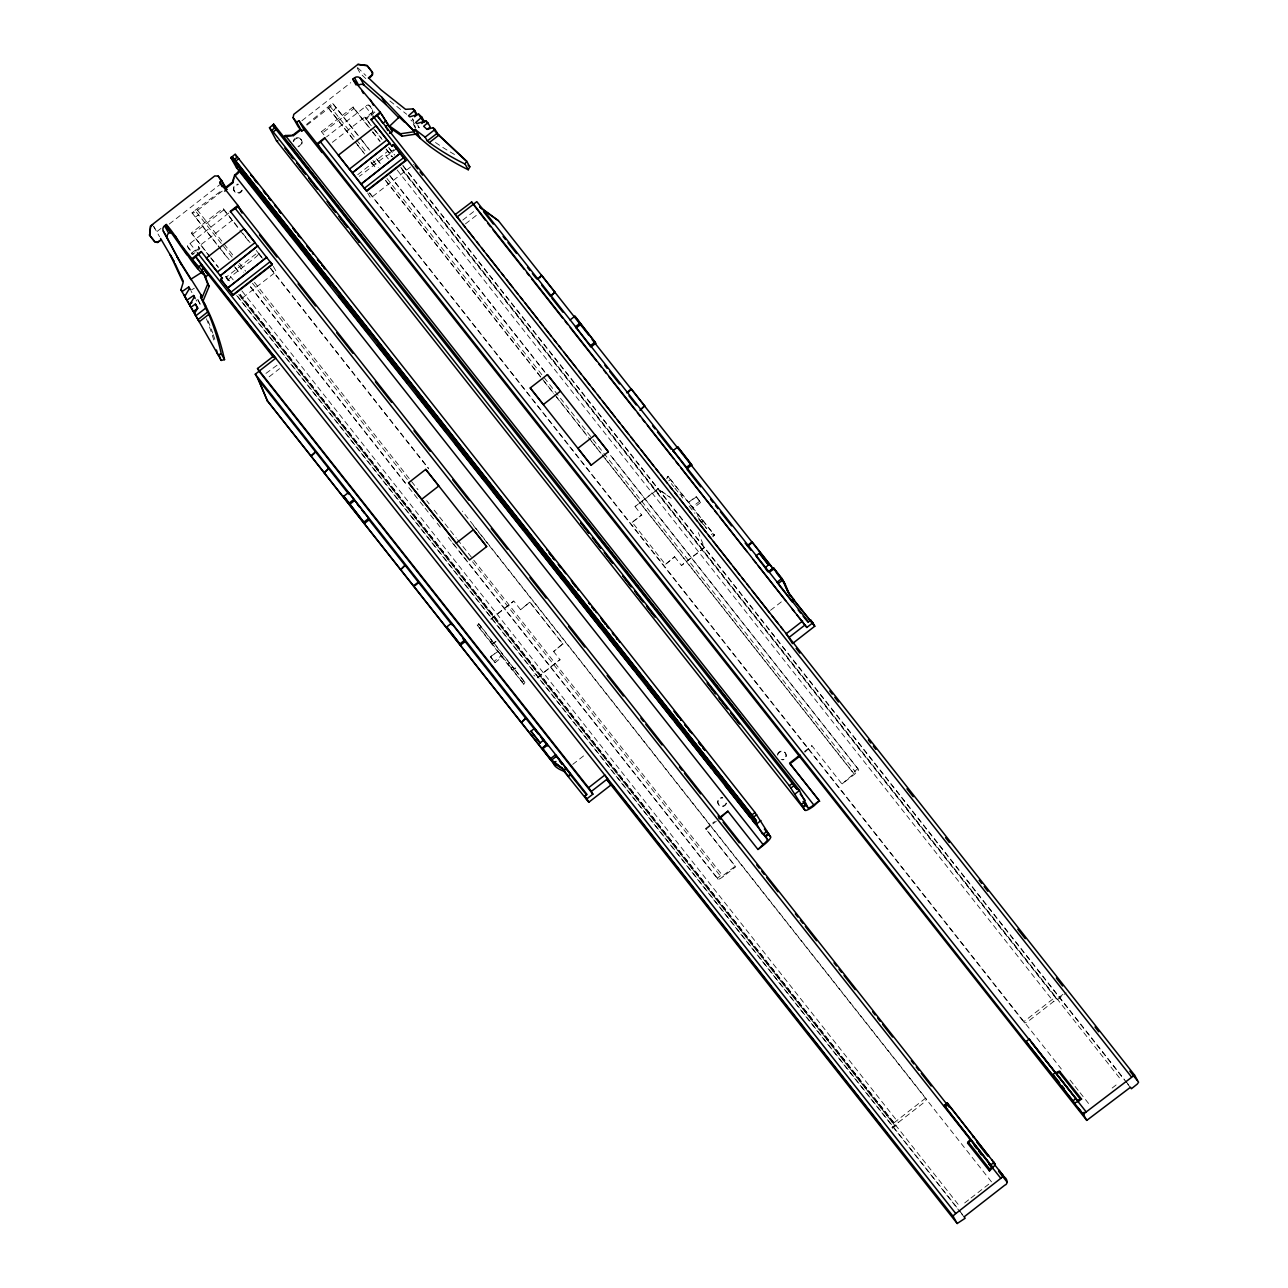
<?xml version="1.0" encoding="UTF-8"?>
<svg xmlns="http://www.w3.org/2000/svg" width="1288" height="1288" viewBox="0 0 1288 1288"><rect width="100%" height="100%" fill="white"/><g stroke="black" fill="none" stroke-linecap="round" stroke-linejoin="round"><path stroke-width="0.75" stroke-dasharray="5 3.75" d="M857.985 768.614L854.894 771.029L854.701 773.042L841.998 784.022L854.346 774.394A6.086 1.24 -38.3 0 0 858.533 769.564L610.158 454.648M240.115 294.34L894.033 1122.766L895.208 1124.907L891.892 1127.596M371.121 114.262C375.806 111.67 369.221 101.205 365.47 106.566L326.572 136.866M227.284 279.448L226.414 276.984L258.051 252.335L261.786 257.069M306.528 124.453L332.594 103.217L361.075 139.088M228.797 213.035L187.968 245.123L187.372 246.249L192.298 254.686L199.849 248.809L198.465 246.62L232.387 220.2M894.758 1125.358L239.584 295.354M160.984 228.411L156.669 231.776L153.707 226.543M169.275 224.032L219.717 184.748M301.907 120.718L350.771 82.657M222.228 191.123L197.515 210.379A6.086 1.24 -38.3 0 1 192.089 213.035L195.035 210.363L232.226 257.294M195.035 210.363L221.826 190.431M306.93 125.145L328.553 108.305A6.086 1.24 -38.3 0 0 332.739 103.475L332.594 103.217M195.518 217.092L198.594 214.694L195.905 217.785L220.425 248.648M209.461 256.312L191.397 233.015L223.033 208.366L238.538 227.992M353.121 107.033L353.959 108.514L322.306 133.163L321.469 131.682L353.121 107.033L371.572 130.41M192.234 234.497L223.871 209.847L223.033 208.366M332.368 142.324L364.746 117.095L370.203 124.018M191.461 253.205L198.98 247.296L198.465 246.62M199.318 248.149L191.654 253.462M382.101 139.507L365.599 118.609L370.236 115.002M357.742 174.685L387.801 151.26L391.472 156.492M227.525 280.285A4.572 0.934 -38.3 0 0 230.681 276.695L254.444 258.196A6.086 1.24 -38.3 0 0 258.63 253.35L258.051 252.335M397.107 148.184L389.958 153.755A4.572 0.934 -38.3 0 1 385.917 155.784L362.153 174.282A6.086 1.24 -38.3 0 1 359.223 176.279M393.854 149.714L389.073 153.336M274.215 273.185L242.563 297.834L959.93 1206.631M372.651 196.501L404.287 171.851M406.573 170.08L414.124 164.204M265.956 373.391L278.546 364.134M462.778 220.071L475.127 210.459M269.144 376.788L279.593 368.642M465.451 223.871L477.381 214.565M515.78 668.118A6.086 1.24 -38.3 0 1 511.867 669.663L477.59 625.759L478.782 623.698L525.407 682.978L523.781 684.25L511.03 668.15L512.656 666.878L525.407 682.978M668.053 476.27L666.862 478.315L668.053 476.27L714.228 534.761L713.053 536.822M477.59 625.759L478.782 623.698M490.809 618.948L513.783 601.045L520.594 609.771L529.819 602.06L520.594 609.771M671.096 498.182L658.249 489.054L635.048 506.587L658.039 488.683L669.277 496.669M479.522 628.238L481.149 626.982L513.51 668.391A4.025 0.821 -38.3 0 0 515.136 667.957M491.018 619.319L513.783 601.045M668.794 480.81L670.42 479.539L702.765 520.948A6.086 1.24 -38.3 0 1 701.799 522.815M632.215 522.3L641.649 514.942L632.215 522.3L665.413 564.45L674.638 556.738L665.413 564.45M490.567 642.245L492.193 640.973M679.839 494.801L681.465 493.546M477.156 624.97L491.678 643.147L493.304 641.875M682.576 494.447L680.95 495.719L683.268 498.649M490.454 656.751L498.134 651.326L490.39 656.751L495.027 662.676L502.384 656.848L501.499 655.592L494.125 661.34L495.043 662.676M700.656 502.401L693.314 508.213L690.996 505.443L688.678 502.304L696.019 496.476L700.672 502.465L696.116 496.556M696.406 496.878L688.742 502.288M699.77 501.145L692.397 506.876L693.282 508.148M491.678 643.147L507.923 663.739L509.549 662.467M697.194 516.295L698.821 515.023M698.74 519.177L701.139 522.22L700.286 520.722L701.928 519.45L714.679 535.55M562.808 643.839L553.582 651.567L562.808 643.839L529.819 602.06M522.075 682.157L523.701 680.885M711.346 534.713L712.972 533.441M523.781 684.25L524.957 682.205M712.602 536.033L714.228 534.761M537.193 677.826L559.958 659.553L537.193 677.826L533.763 675.17M674.638 556.738L681.433 565.464L704.423 547.561L698.354 532.62M572.725 764.38L584.639 755.09M770.482 610.319L782.396 601.045M463.712 557.124L717.883 879.124A6.086 1.24 -38.3 0 0 723.309 876.484L735.657 866.856L705.566 828.554L714.486 821.599M804.469 751.5L811.907 745.704L841.998 784.022M705.969 829.247L716.37 821.148M804.871 752.208L811.907 745.704M717.883 879.124L717.336 878.175L720.427 875.776L722.101 876.339L735.255 866.164L705.566 828.554M894.033 1122.766L925.686 1098.117L462.328 511.127M401.502 168.615L1055.436 997.041L1023.783 1021.69L1024.362 1022.72A6.086 1.24 -38.3 0 0 1029.788 1020.064L1053.552 1001.565A4.572 0.934 -38.3 0 0 1057.577 999.536L1066.158 992.855M892.294 1128.288L895.16 1126.066A4.572 0.934 -38.3 0 0 898.316 1122.476L922.079 1103.977A6.086 1.24 -38.3 0 0 926.249 1099.147L925.686 1098.117M1062.906 994.384L1056.643 999.134L401.437 169.114M964.68 1202.944L969.429 1199.241M971.007 1198.001L991.583 1181.982L473.485 525.633M1112.156 1088.054L1116.905 1084.351M191.397 289.929L194.327 288.254M389.926 100.979L406.702 114.278M502.304 656.848L497.731 650.939M410.92 120.009L412.096 121.12M418.101 126.755L419.276 127.85L417.666 125.017M357.613 67.588L365.905 75.525M365.776 78.6L360.173 73.255L357.227 68.023M413.448 120.75L412.369 118.56M671.273 483.596L673.688 486.623M674.896 488.136L678.534 492.676M689.08 506.007L694.876 513.349M700.286 520.722L706.436 528.499M368.754 104.956L374.856 112.7M365.47 106.566L371.685 114.455M374.985 130.056L381.264 138.025M388.638 147.363L394.772 155.14M402.919 165.46L1124.311 1079.344M1125.551 1080.922L1129.286 1085.655M389.266 148.587L394.386 155.075M402.967 165.943L1126.42 1082.451M1127.66 1084.029L1131.395 1088.763M372.796 131.972L380.185 141.326M386.336 149.118L392.486 156.911M400.777 167.247L1121.655 1080.648M353.959 108.514L371.186 130.33M372.409 131.891L379.783 141.245M385.949 149.038L392.099 156.83M385.917 155.784L388.413 158.939M397.123 169.984L1053.552 1001.565M362.314 140.666L369.785 150.133M377.255 159.599L380.99 164.333M389.717 175.377L546.627 374.18M332.739 103.475L358.901 136.625M360.141 138.202L368.867 149.247M376.354 158.714L380.089 163.447M390.055 176.07L545.79 373.375M610.576 455.453L858.533 769.564M329.503 105.616L367.032 153.224M372.924 160.42L378.237 167.44M386.964 178.485L855.457 772.043M328.15 107.596L365.534 154.946M371.765 162.852L376.756 169.163M385.466 180.207L553.679 393.291M554.919 394.869L587.312 435.908M588.552 437.485L601.013 453.279M602.269 454.857L853.944 773.702M328.553 108.305L355.955 143.016M357.195 144.594L364.681 154.061M370.896 161.95L375.887 168.261M385.853 180.883L542.779 379.702M544.035 381.28L555.241 395.48M556.48 397.058L590.113 439.659M591.353 441.237L603.814 457.015M605.054 458.592L854.346 774.394M635.048 506.587L641.859 515.313M321.469 131.682L323.932 134.805M369.865 193.264L1061.36 1069.024M1070.087 1080.069L1073.822 1084.802M1075.061 1086.38L1078.797 1091.113M1080.052 1092.691L1090.018 1105.313M369.189 192.717L1024.362 1022.72M270.512 268.113L428.695 468.51M242.724 233.305L250.097 242.659M256.248 250.452L262.414 258.244M270.528 268.516L428.646 468.832M223.871 209.847L238.634 228.556M239.874 230.101L249.711 242.579M258.325 253.478L262.011 258.163M530.028 602.43L563.017 644.225M553.373 651.197L560.167 659.923M197.112 209.686L233.627 256.135M239.471 263.348L245.702 271.237M254.428 282.281L417.972 489.665M426.698 500.71L429.178 503.866M434.169 510.177L456.274 537.998M457.514 539.575L723.309 876.484M238.457 265.183L243.77 272.187M252.496 283.231L408.232 480.537M472.599 561.793L720.974 876.726M221.665 250.226L229.135 259.693M235.366 267.582L240.341 273.893M250.307 286.516L407.233 485.318M437.131 523.186L440.866 527.919M448.337 537.386L717.336 878.175M191.944 212.778L217.012 244.591M218.252 246.169L228.218 258.808M234.448 266.697L239.439 273.008M250.645 287.208L407.636 486.091M408.892 487.669L418.858 500.308M420.097 501.885L423.833 506.619M425.088 508.197L435.054 520.819M452.491 542.924L457.481 549.235M458.721 550.813L462.456 555.547M230.681 276.695L233.176 279.85M241.903 290.895L898.316 1122.476M226.414 276.984L230.149 281.718M191.397 233.015L209.847 256.393M211.071 257.954L218.461 267.308M225.835 276.662L229.538 281.331M210.685 257.874L218.058 267.228M225.448 276.582L230.069 282.217M240.035 294.839L895.208 1124.843M238.747 294.485L895.16 1126.066M237.845 296.53L958.014 1208.885M959.27 1210.462L963.005 1215.196M236.67 295.467L960.124 1211.976M961.379 1213.554L965.115 1218.287M189.916 243.319L196.146 251.208M187.372 246.249L193.474 253.994M490.76 657.073L494.125 661.34M698.386 517.808L709.044 531.477M507.923 663.739L523.331 683.477M668.504 477.043L670.42 479.539M479.233 624.487L481.149 626.982M153.691 226.447L159.599 236.783M191.139 291.217L191.944 292.618M196.018 299.75L196.823 301.151M1055.436 997.041L1056.611 999.118M701.928 519.45L702.765 520.948M704.423 547.561L681.433 565.464M412.868 119.398A4.266 4.186 -29.5 0 1 413.19 121.732L414.849 124.662M415.573 128.204L413.77 125.033A5.377 5.265 -29.5 0 1 413.19 121.732M364.746 117.095L365.599 118.609M367.66 192.926L370.59 198.111M300.925 139.265L301.634 140.408M512.656 666.878L513.51 668.391M511.03 668.15L511.867 669.663M234.013 190.56L234.706 191.703M273.33 266.407L276.26 271.591M414.816 125.548L415.187 127.351M241.709 190.205A4.347 4.25 -29.5 0 1 236.364 192.508A4.347 4.25 -29.5 0 1 233.595 187.517A4.347 4.25 -29.5 0 1 238.361 184.184M242.289 190.157A4.347 4.25 -29.5 0 1 237.362 193.248A4.347 4.25 -29.5 0 1 233.82 188.773A4.347 4.25 -29.5 0 1 238.022 184.748M726.191 803.02A4.347 4.25 -29.5 0 1 721.022 806.063A4.347 4.25 -29.5 0 1 717.77 801.184A4.347 4.25 -29.5 0 1 722.6 797.626M726.384 803.374A4.347 4.25 -29.5 0 1 721.232 806.417A4.347 4.25 -29.5 0 1 717.98 801.539A4.347 4.25 -29.5 0 1 722.793 797.98M496.089 641.666A6.086 1.24 -38.3 0 1 491.42 643.742M495.639 641.456A4.025 0.821 -38.3 0 1 493.046 642.487M197.821 299.508A6.472 6.327 -30 0 1 198.143 300.056A298.478 291.491 -30 0 1 201.395 306.415M197.853 299.83A248.246 242.917 -29.5 0 1 201.62 307.607M206.402 318.732A248.246 242.917 -29.5 0 1 214.243 341.658M208.06 320.905A248.246 242.917 -29.5 0 1 212.745 333.141M213.277 334.687A248.246 242.917 -29.5 0 1 215.804 342.479M296.047 137.945A4.347 4.25 -29.5 0 1 301.746 141.084A4.347 4.25 -29.5 0 1 297.608 146.22M293.197 141.471A4.347 4.25 -29.5 0 1 294.855 138.605M293.68 141.39A4.347 4.25 -29.5 0 1 298.607 138.315A4.347 4.25 -29.5 0 1 302.149 142.775A4.347 4.25 -29.5 0 1 297.947 146.8M777.566 754.253A4.347 4.25 -29.5 0 1 782.734 751.21A4.347 4.25 -29.5 0 1 785.986 756.088A4.347 4.25 -29.5 0 1 781.156 759.646M777.63 755.267A4.347 4.25 -29.5 0 1 782.025 751.468A4.347 4.25 -29.5 0 1 786.227 755.315A4.347 4.25 -29.5 0 1 782.718 759.936M682.318 495.043A6.086 1.24 -38.3 0 1 682.077 495.944M414.913 126.433A5.377 5.265 -29.5 0 1 414.253 125.741M454.519 154.48A248.246 242.917 -29.5 0 1 433.992 141.455M336.152 107.532L333.463 110.639L336.152 107.532M372.828 111.879L365.293 117.804L366.13 119.269L373.681 113.392L372.844 111.911"/><path stroke-width="1.5" d="M372.168 74.881C362.701 81.563 374.808 76.588 372.296 72.096L367.016 65.414L357.919 64.4L293.777 114.358L293.117 117.707L298.092 126.53L301.714 131.118L303.823 129.476L298.848 120.67L296.739 122.312L301.714 131.118M372.393 75.267L372.296 72.096M149.408 234.915L154.689 241.597L157.442 242.16L161.403 239.632L157.667 242.547L154.914 241.999L149.633 235.302L150.599 225.899L214.726 175.941L218.171 176.086L221.794 180.69L226.785 189.497L224.676 191.139M149.633 235.302L150.599 225.899M238.844 170.853A6.521 1.336 -38.3 0 1 234.609 175.071L232.645 182.011L224.917 188.016M233.724 178.13L233.048 182.703L226.865 187.517M765.249 567.863L755.927 555.933L759.356 553.26L768.678 565.142L759.356 553.26M970.379 1139.139L945.086 1106.907L944.201 1105.345L947.292 1102.947L995.238 1164.223A5.007 1.014 -38.3 0 1 994.658 1165.495L989.506 1170.937L967.626 1143.164A5.007 1.014 -38.3 0 1 968.206 1141.893L970.379 1139.091L992.146 1166.67L944.201 1105.345M195.905 256.956L208.06 274.666L205.742 277.081L201.814 270.142L192.443 259.677L201.411 251.836M957.193 1223.503L953.168 1216.403L954.07 1214.922L1000.808 1178.327C1004.656 1172.982 1010.307 1183.43 1004.721 1185.234L964.245 1216.774L965.115 1218.287L957.193 1223.503L607.292 780.238M1086.766 1120.383L1083.611 1114.796L1084.866 1112.961L1134.551 1075.11L1138.56 1082.21L1137.304 1084.045L1131.395 1088.763L1130.542 1087.233L1086.766 1120.383L320.97 150.229L317.846 144.337L325.027 138.074M184.409 295.87L180.932 289.719L183.154 282.603L170.064 254.444L174.234 261.818L160.565 238.457M219.298 355.118A248.246 242.917 -29.5 0 1 220.055 358.306L221.262 360.415L224.547 359.642L221.294 353.91A252.319 246.894 -29.5 0 0 208.865 314.304L205.661 308.122A252.319 246.894 -29.5 0 0 200.574 296.852L201.282 295.145L202.345 297.013L207.738 283.988L202.844 271.655L191.027 279.126M203.005 301.151L209.107 286.419L204.212 274.086M992.146 1166.67L989.973 1169.472A5.007 1.014 -38.3 0 0 989.409 1170.744L989.506 1170.937M466.578 161.064L469.83 166.796L468.285 169.775L465.049 164.043L466.578 161.064L438.21 134.403L435.006 129.46L433.058 127.625L427.053 129.428L423.671 126.272L427.777 122.682L425.877 120.895L416.861 123.6L415.702 122.505L421.852 117.111L418.697 114.149L409.697 116.854L408.521 115.759L414.672 110.365L413.078 108.884L405.575 109.335L381.184 89.983L368.449 77.795M191.976 302.551L189.288 304.403L184.731 296.401L189.529 288.351L188.74 286.966L182.011 291.619L180.932 289.719M189.61 304.934L190.914 307.188L195.406 304.097L197.805 308.347L193.313 311.454L189.61 304.934L194.407 296.884L193.619 295.499L186.889 300.152L184.731 296.401M198.577 320.648L194.488 313.467L197.692 308.106L195.406 304.097M970.846 1140.476L967.626 1143.164M799.043 789.689A13.476 6.038 45.7 0 1 796.87 789.254L272.927 125.483A13.476 6.038 45.7 0 1 273.7 124.163L799.043 789.689L807.995 807.801A6.521 1.336 -38.3 0 0 813.807 804.968L819.297 800.685L789.608 763.076L800.009 754.977M201.814 270.142L204.132 267.727M389.668 126.111L399.795 116.5L414.575 131.682L400.568 133.775L389.668 126.111L391.037 128.542L401.937 136.206L417.795 133.839M414.623 116.789L417.071 114.632L414.672 110.365M421.804 123.519L424.251 121.378L421.852 117.111M427.455 129.331L430.192 126.932L427.777 122.682M235.302 154.367L755.026 812.47L770.61 836.926A10.449 2.125 -38.3 0 1 763.43 845.218L757.956 849.484L763.043 844.509A6.521 1.336 -38.3 0 0 767.519 839.325L236.477 167.649L230.89 157.78L235.092 154.222L236.912 157.506M819.297 800.685L814.209 805.66A10.449 2.125 -38.3 0 1 804.92 810.2L276.485 140.762L269.482 127.721L273.684 124.228M230.89 157.78L230.793 157.571A13.476 6.762 58.7 0 1 232.452 157.023L234.432 159.342L237.523 156.927M271.816 130.201L274.908 127.802L276.292 129.476L273.201 131.891L269.482 127.721M150.825 226.286L152.725 224.804M234.432 159.342L235.817 161.016L238.908 158.601M222.18 186.728L219.684 182.333L221.794 180.69M191.123 279.866L181.077 263.992L163.351 231.212A4.347 4.25 -29.5 0 1 164.558 225.819L166.265 224.482C180.143 239.987 187.726 260.015 203.102 274.296M356.116 85.04L352.799 79.18L354.506 77.844A4.347 4.25 -29.5 0 1 360.077 77.972L381.683 97.115L414.575 131.682M282.974 137.22A6.521 1.336 -38.3 0 0 285.389 135.53L292.634 135.272L300.346 129.267M291.474 135.836L285.775 136.222A10.449 2.125 -38.3 0 1 284.471 137.204M300.748 129.959L293.02 135.981L292.634 135.272M181.077 263.992L167.52 238.586A4.347 4.25 -29.5 0 1 168.728 233.192L170.563 231.695L166.377 226.382M186.889 254.847L170.563 231.695M219.684 182.333L237.894 205.388L230.311 211.312L272.348 264.668L233.16 295.21L220.892 279.657L222.164 277.934M303.823 129.476L322.032 152.548L317.057 143.741L324.64 137.832L366.678 191.188L405.881 160.662L393.339 144.594L392.067 146.317L393.339 144.594M230.359 211.812L238.312 206.579L949.272 1107.245M192.443 259.677L191.896 258.711L201.202 251.466L222.422 278.466L220.892 279.657M380.137 112.072L380.685 113.038L371.057 119.703L380.137 112.072L352.799 79.18M198.674 266.825L201.62 264.523M380.685 113.038L385.933 120.943L383.003 123.229L377.255 115.711L460.428 221.101M387.076 139.78L376.016 125.87L338.358 155.204L349.418 169.114L387.076 139.78L389.701 143.113L352.349 172.866L366.678 191.188M352.349 172.866L389.701 143.113M205.661 308.122L195.824 315.785L194.488 313.467M413.512 129.814L415.364 129.541A252.319 246.894 -29.5 0 0 425.153 137.14L435.006 129.46M233.16 295.21L230.971 292.183L270.158 261.657L272.348 264.668M364.488 188.177L403.675 157.651M197.998 319.633L207.803 311.873M465.049 164.043A252.319 246.894 -29.5 0 1 429.29 142.598L427.278 140.907L437.179 133.308M232.919 294.807L272.106 264.282M366.452 190.785L405.639 160.259M199.238 321.807L208.865 314.304M429.29 142.598L438.918 135.095M812.841 622.796L806.851 627.465L471.714 202.023L455.195 214.549L786.244 633.728L792.474 643.581L814.773 626.21L812.841 622.796L810.748 620.14L808.526 621.879L476.801 201.636L457.176 216.867M314.562 453.263L310.972 456.065L315.431 451.718L258.341 379.574L255.282 374.196L259.065 371.25L257.487 368.465M259.5 370.847L275.793 358.144L273.893 355.858L257.519 368.545L589.695 789.158L592.883 794.149L586.877 798.818L588.825 802.311M536.951 279.158L541.749 275.423L554.999 292.215L550.539 296.562M539.688 277.886L541.749 275.423M551.763 760.178L562.115 768.212L552.149 760.854L542.667 748.344L547.191 744.11L542.135 748.119L551.425 760.516L324.222 472.857L328.682 468.51L315.431 451.718M554.999 292.215L550.201 295.966L541.765 285.276M324.222 472.857L328.682 468.51M343.767 496.25L348.565 492.515L368.722 518.372L369.398 519.579L364.601 523.314L343.767 496.25L364.601 523.314M570.085 319.955L574.883 316.22L595.04 342.077L595.716 343.284L590.918 347.019L575.462 326.782L580.26 323.03M349.145 503.077L353.942 499.341M349.805 504.252L354.619 500.501M576.122 327.957L580.936 324.206M408.57 482.759L425.716 469.396L438.822 485.946L421.675 499.309L408.57 482.759L469.524 559.974L486.671 546.611L473.388 529.738L456.242 543.101L421.675 499.309M530.237 387.978L547.4 374.615L560.489 391.166L543.343 404.529L530.237 387.978L591.192 465.193L608.355 451.83L595.072 434.958L577.909 448.321L591.192 465.193M363.908 522.107L368.722 518.372M590.226 345.812L595.04 342.077M452.024 624.922L405.076 565.303L400.616 569.634M626.596 392.743L631.394 389.008L644.66 405.801L640.2 410.148L644.66 405.801M401.824 568.7L405.076 565.303M628.141 392.405L631.394 389.008M413.545 585.831L418.342 582.096M413.883 586.442L418.681 582.691M446.678 626.966L451.476 623.231L464.775 640.072L465.467 641.279L460.653 645.014L446.678 626.966L460.653 645.014M672.996 450.671L677.794 446.936L691.785 464.984L686.971 468.719L672.996 450.671L673.672 451.879M459.977 643.823L464.775 640.072M686.295 467.528L691.109 463.777M525.746 718.173L521.286 722.52L525.746 718.173L537.933 733.613M747.265 545.613L752.063 541.878L774.008 569.666M748.811 545.291L751.21 543.407M530.978 731.149L540.3 743.096L530.978 731.149L534.407 728.477L543.745 740.375L540.59 736.72M540.187 742.822L543.616 740.149M765.136 567.606L768.566 564.933M768.711 571.55L773.508 567.815L781.897 578.441L788.095 592.174L782.895 580.131M770.192 571.115L773.508 567.815M543.794 747.99L547.384 745.189L546.933 744.384M770.111 571.695L773.702 568.877L773.251 568.089L782.541 580.469M550.781 758.471L555.579 754.736L570.697 774.507L568.459 776.245L561.729 767.519M781.897 578.441L777.099 582.176L777.968 583.722L782.782 579.986M551.65 760.033L556.448 756.281M553.679 763.543C582.514 779.659 544.921 766.006 555.965 761.514M563.13 770.514L565.496 768.678M570.31 773.83L568.459 776.245M791.83 601.271L794.052 599.548L792.217 601.963L779.127 585.187M588.568 787.725L604.861 775.022L611.076 784.907L607.212 780.174M786.244 633.728L802.537 621.041M586.764 799.687L584.784 796.161L587.006 794.422L255.282 374.196M591.337 791.428L607.63 778.741M789.013 637.447L805.306 624.761M611.108 784.859L588.809 802.231L563.613 770.868M718.946 818.121L727.865 811.182L757.956 849.484M719.348 818.83L727.865 811.182M819.699 801.394L790.011 763.784L800.412 755.67M762.255 833.755L756.169 823.096A13.476 6.762 58.7 0 0 756.394 820.778L751.934 814.869L755.026 812.47M804.92 810.2L789.335 785.744L792.426 783.346L796.87 789.254M753.625 817.075L756.716 814.676M791.009 787.95L794.1 785.535M756.668 823.885L760.966 820.537M795.26 793.811L799.558 790.478M763.945 833.674L767.036 831.275M801.345 804.549L804.42 802.15M765.378 835.767L768.469 833.368M802.778 806.642L805.869 804.243M765.941 836.556L769.033 834.141M803.342 807.415L806.433 805.016M1027.067 1043.039L1026.182 1041.477L1029.273 1039.078L1077.219 1100.371L1080.294 1099.115A5.007 1.014 -38.3 0 1 1081.501 1098.986L1078.426 1101.401M945.086 1106.907L948.177 1104.508L947.292 1102.947M1031.35 1042.153L1055.226 1072.389L1052.36 1075.19A5.007 1.014 -38.3 0 0 1053.584 1075.061L1059.621 1082.725M1056.756 1074.015L1059.734 1071.407A5.007 1.014 -38.3 0 0 1058.527 1071.535L1055.516 1072.807M991.035 1164.69L994.127 1162.275M1078.394 1101.385L1075.351 1102.641A5.007 1.014 -38.3 0 1 1074.128 1102.77L1073.033 1100.821L1076.108 1098.406M1082.516 1113.605L1078.249 1108.195L1082.532 1113.669L1084.222 1112.269M389.443 133.372L392.373 131.714L388.445 124.775L385.514 126.433L387.833 130.523M236.477 167.649L237.958 167.215M221.294 353.91L218.026 354.683L183.749 294.711M372.522 72.482L367.241 65.801L357.919 64.4M330.114 196.501L354.232 227.123M340.612 210.057L342.849 212.778M353.556 226.044L364.794 240.196M298.768 244.591L286.934 229.361L322.58 274.682L298.558 244.382M605.746 545.388L591.836 528.45M606.889 546.965L618.787 562.212L616.389 559.507M564.015 580.373L575.913 595.603L540.252 550.282L563.951 580.389M594.315 618.997L582.482 603.766L618.143 649.104L594.444 618.997M733.548 707.434L736.752 711.105M690.674 740.841L702.572 756.072L666.926 710.751L690.706 741.035M479.828 206.982L498.408 220.699L588.616 334.961M483.354 209.912L498.408 220.699M482.485 209.268L481.197 208.237M814.805 626.29L789.367 594.283M480.827 207.915L479.861 207.014M360.077 77.972L364.246 85.346L385.853 104.489L398.974 117.965M311.1 172.544L311.97 173.123M293.004 228.25L295.226 230.842M733.516 707.627L732.47 706.5M745.189 722.471L737.621 712.167M554.516 559.813L549.155 552.52M1003.014 1175.542L998.86 1170.196L1003.046 1175.606M421.707 119.317L424.605 122.038M436.23 132.954L465.274 160.211M468.059 165.122L469.83 166.796M287.868 142.662L297.721 155.075M353.315 226.028L351.173 223.532M648.508 600.079L659.842 613.909M721.956 692.59L731.809 705.003M721.441 692.381L720.604 691.447M558.348 564.353L561.681 568.378M272.927 125.483L274.908 127.802M298.381 156.573L311.648 173.091M310.746 172.157L307.301 168.004M605.811 546.032L606.841 546.981M659.907 614.569L661.018 615.696L660.341 614.618M744.834 722.085L741.389 717.931M270.593 200.171L268.773 197.982M312.485 253.269L313.258 254.074L312.437 252.802M324.689 268.709L323.932 267.807M546.724 549.574L547.497 550.475M554.275 559.539L553.003 558.042M577.684 589.244L578.457 590.049L577.636 588.777M600.82 618.111L601.593 619.013M608.371 628.077L607.099 626.58M680.595 719.622L681.384 720.427L679.613 717.883M312.453 173.687L323.24 187.79L321.533 185.955M635.564 583.77L649.41 600.997M263.396 190.592L266.793 194.794M317.492 259.13L320.889 263.332M613.458 634.05L612.299 632.746L614.022 635.29M340.016 209.348L338.519 207.529M605.215 545.323L603.718 543.504M658.603 613.008L659.311 613.861M720.008 690.738L717.641 687.84M571.244 580.566L577.201 588.181M590.21 604.571L588.552 602.671L588.986 603.428M674.155 710.944L676.474 713.794M320.036 184.12L320.841 185.102M363.055 238.586L357.726 231.824M634.855 582.917L633.197 580.872M646.721 597.954L645.079 595.909M602.092 619.609L606.471 625.195M702.862 747.909L704.939 750.373L702.797 747.217M793.247 599.387L812.744 623.65L810.748 620.14M798.141 609.997L800.621 613.072M803.084 616.147L808.043 622.313M296.288 154.029L292.666 149.44M349.531 221.488L350.384 222.566M615.584 558.541L612.895 555.144M730.376 703.956L726.754 699.368M253.607 178.114L250.79 174.749L251.563 176.005M280.639 213.035L278.739 210.62M307.108 245.879L311.487 251.53M299.122 236.429L297.866 234.867M687.695 728.042L684.878 724.677L686.585 727.221M698.965 742.323L700.881 744.722M570.439 774.845L586.523 794.873M336.748 205.307L337.649 206.45M601.947 541.282L602.848 542.425M656.944 610.963L655.109 608.628M277.999 209.01L274.537 204.84L275.745 206.692M295.838 231.599L296.482 232.404M256.296 182.188L254.332 179.692M309.748 249.904L310.392 250.709M321.614 264.958L322.258 265.763M615.133 636.095L615.777 636.916M574.947 585.879L575.591 586.684M593.414 609.288L594.058 610.093M677.858 716.257L678.502 717.062M690.368 732.115L688.42 729.62M773.782 568.298L781.301 578.264M595.716 343.284L574.883 316.22M691.785 464.984L677.794 446.936M783.281 580.808L784.682 583.351M776.439 572.758L778.886 575.833M592.126 339.581L771.432 566.72M781.381 579.342L785.116 584.076L789.93 595.426M787.709 591.498L794.438 600.224M483.531 211.667L493.304 224.048M503.077 236.429L505.524 239.52M507.955 242.611L516.52 253.446M527.516 267.389L529.948 270.48M532.395 273.571L536.066 278.208M551.779 298.124L562.872 312.179M604.764 365.245L607.228 368.368M609.691 371.491L619.544 383.985M629.011 395.802L636.24 404.963M652.549 425.781L655.012 428.904M657.476 432.044L671.064 449.238M687.116 469.573L700.688 486.784M710.574 499.293L713.037 502.417M715.516 505.556L717.98 508.68M720.443 511.803L731.568 525.89M745.14 543.085L750.92 550.25M765.555 568.765L767.986 571.856M485.479 220.361L471.489 201.862M487.975 223.516L490.47 226.672M492.966 229.828L524.103 269.273M526.599 272.428L529.078 275.584M531.574 278.739L562.711 318.184M565.207 321.34L567.702 324.496M570.182 327.651L596.344 360.785M598.84 363.941L601.319 367.096M603.814 370.252L606.31 373.423M608.805 376.579L634.952 409.713M637.447 412.868L639.943 416.024M642.422 419.18L644.918 422.335M647.413 425.491L673.576 458.625M676.055 461.78L678.551 464.936M681.046 468.091L712.184 507.536M714.679 510.692L717.158 513.848M719.654 517.003L747.056 551.731M753.287 559.62L755.782 562.776M758.262 565.931L785.664 600.643M791.895 608.532L794.39 611.687M796.886 614.843L806.851 627.465M462.923 224.257L465.403 227.413M467.898 230.568L474.129 238.457M476.624 241.613L479.12 244.768M481.615 247.924L484.095 251.079M486.59 254.251L499.052 270.029M501.547 273.185L504.043 276.34M506.538 279.496L512.753 287.401M515.248 290.557L517.744 293.712M520.239 296.868L522.735 300.024M525.214 303.179L537.676 318.973M540.171 322.129L542.667 325.284M545.162 328.44L551.393 336.329M553.888 339.485L556.368 342.64M558.863 345.796L561.359 348.968M563.854 352.123L576.316 367.901M578.795 371.057L581.291 374.212M583.786 377.368L590.017 385.273M592.512 388.429L595.008 391.584M597.487 394.74L599.983 397.895M602.478 401.051L614.94 416.845M617.435 420.001L619.914 423.156M622.41 426.312L628.641 434.201M631.136 437.356L633.632 440.512M636.127 443.668L638.606 446.839M641.102 449.995L653.563 465.773M656.059 468.929L658.554 472.084M661.05 475.24L667.281 483.145M669.76 486.301L672.256 489.456M674.751 492.612L677.246 495.767M679.726 498.923L692.187 514.717M694.683 517.873L697.178 521.028M699.674 524.184L705.904 532.073M708.4 535.228L710.879 538.384M713.375 541.54L730.827 563.645M733.307 566.801L739.537 574.69M742.033 577.861L744.528 581.017M747.024 584.172L749.519 587.328M751.999 590.484L769.451 612.589M771.947 615.745L778.177 623.634M780.657 626.789L783.152 629.945M785.648 633.1L1134.551 1075.11M415.106 165.701L417.602 168.857M420.097 172.012L422.593 175.168M796.145 648.411L799.88 653.145M829.762 690.996L832.257 694.152M834.737 697.307L838.472 702.041M868.354 739.908L870.849 743.063M873.345 746.219L875.84 749.375M906.961 788.803L913.192 796.692M945.569 837.699L949.304 842.433M979.186 880.3L981.665 883.455M984.161 886.611L987.896 891.344M1017.778 929.195L1025.248 938.662M1056.385 978.107L1062.616 985.996M1094.993 1027.003L1098.728 1031.736M1129.85 1071.165L1137.32 1080.632M372.94 116.033L1131.25 1076.72M393.597 145.109L405.881 160.662M370.831 119.317L392.067 146.317M547.4 374.615L608.355 451.83M349.418 169.114L352.043 172.447M1059.734 1071.407L1081.614 1099.195M1058.527 1071.535L1080.294 1099.115M1055.709 1072.759L1077.476 1100.338M320.358 141.712L1028.87 1039.287M1031.366 1042.443L1077.219 1100.371M1077.428 1100.821L1086.138 1111.85M1062.036 1085.784L1064.468 1088.859M1026.182 1041.477L1073.033 1100.821M298.848 120.67L317.057 143.741M317.814 144.642L1083.611 1114.796M293.117 117.707L296.739 122.312M285.389 135.53L813.807 804.968M800.154 794.036L805.145 800.347M803.02 801.49L807.995 807.801M273.201 131.891L789.335 785.744M764.38 829.037L770.61 836.926M235.817 161.016L751.934 814.869M232.452 157.023L756.394 820.778M230.826 157.555L756.169 823.096M266.713 203.52L280.301 221.182L244.704 175.86L269.095 206.676M305.24 252.448L307.719 255.604M343.864 301.376L346.343 304.532M382.488 350.304L384.967 353.459M421.112 399.232L423.591 402.403M459.736 448.176L462.215 451.331M498.359 497.104L500.839 500.259M536.983 546.032L539.463 549.187M575.607 594.959L578.087 598.115M609.24 637.576L611.736 640.732M614.231 643.903L616.727 647.059M647.864 686.52L650.36 689.676M686.488 735.448L688.983 738.604M725.112 784.376L727.607 787.532M239.101 169.887L252.802 187.259M261.528 198.304L291.442 236.203M300.168 247.264L330.082 285.147M338.792 296.208L368.706 334.091M377.432 345.152L407.346 383.035M416.072 394.096L445.986 431.979M454.696 443.04L484.61 480.923M493.336 491.984L523.25 529.867M531.976 540.928L561.89 578.811M570.616 589.872L600.514 627.771M609.24 638.816L634.163 670.388M636.658 673.544L639.154 676.715M647.88 687.76L672.803 719.332M675.298 722.504L677.794 725.659M686.52 736.704L711.443 768.276M713.938 771.448L716.418 774.603M725.144 785.648L750.067 817.22M752.562 820.392L755.058 823.547M762.544 833.014L767.519 839.325M234.609 175.071L763.043 844.509M226.785 189.497L218.171 176.086M948.177 1104.508L989.184 1156.576M991.599 1159.635L995.238 1164.223M976.69 1141.989L987.912 1156.189M994.143 1164.094L1004.109 1176.717M241.999 212.826L238.312 206.579M259.452 234.931L276.904 257.037M298.092 283.875L315.544 305.981M336.732 332.819L352.928 353.347M375.372 381.779L391.568 402.307M413.995 430.723L430.208 451.251M452.635 479.667L468.848 500.195M491.275 528.611L507.472 549.139M529.915 577.571L546.112 598.099M568.555 626.515L584.752 647.043M607.179 675.459L623.392 695.987M640.844 718.092L643.324 721.248M645.819 724.403L662.032 744.931M679.468 767.036L681.964 770.192M684.459 773.347L700.656 793.875M718.108 815.98L720.604 819.152M723.099 822.308L739.296 842.835M756.748 864.94L759.244 868.096M761.739 871.251L764.235 874.407M766.714 877.563L777.936 891.779M795.388 913.884L797.884 917.04M800.379 920.196L802.859 923.351M805.354 926.507L816.576 940.723M834.028 962.828L836.524 965.984M839.003 969.14L841.499 972.295M843.994 975.467L855.216 989.667M872.668 1011.772L875.148 1014.928M877.643 1018.1L880.139 1021.255M882.634 1024.411L892.6 1037.033M911.292 1060.716L913.788 1063.888M916.283 1067.044L918.779 1070.199M921.274 1073.355L931.24 1085.993M998.538 1171.259L1007.264 1182.304M235.028 208.189L1000.808 1178.327M974.34 1145.354L976.771 1148.413M979.186 1151.488L981.601 1154.547M988.862 1163.74L991.277 1166.799M974.453 1145.547L976.884 1148.606M979.299 1151.681L981.714 1154.74M988.975 1163.933L992.597 1168.538M968.206 1141.893L989.973 1169.472M425.716 469.396L486.671 546.611M220.618 279.142L230.971 292.183M197.386 252.786L955.712 1213.473M195.921 257.085L953.168 1216.403M240.132 313.789L218.558 286.258L218.96 286.966M244.72 319.392L273.764 356.39M612.557 785.6L616.292 790.333M618.787 793.489L621.267 796.644M622.12 797.514L654.9 839.245M657.395 842.4L659.891 845.556M660.728 846.441L693.524 888.157M696.003 891.312L727.14 930.773M729.636 933.929L732.131 937.084M734.627 940.24L765.764 979.685M768.244 982.841L770.739 985.996M773.235 989.152L804.372 1028.597M806.868 1031.752L809.347 1034.908M811.456 1037.371L823.901 1053.149M824.304 1053.842L842.98 1077.525M845.475 1080.68L847.971 1083.836M850.064 1086.283L876.613 1120.125M879.108 1123.281L881.604 1126.437M884.083 1129.592L886.579 1132.748L886.176 1132.039M201.17 265.505L273.571 357.468M204.422 270.061L208.06 274.666M181.898 246.04L191.896 258.711M167.182 227.815L171.401 233.176M259.065 371.25L592.883 794.149M357.211 504.139L359.658 507.231M362.089 510.322L364.52 513.397M463.052 638.22L465.467 641.279M556.835 756.958L562.615 764.283M564.917 767.197L570.697 774.507M541.604 738.233L547.69 745.961M329.036 469.122L348.742 494.093M368.465 519.064L405.414 565.899M463.133 639.009L526.1 718.768M559.539 761.16L561.922 764.17M584.784 796.161L586.877 798.818M552.149 760.854L553.55 763.381M259.757 382.761L258.341 379.574L267.292 400.729L323.884 472.261M267.292 400.729L554.001 764.122M740.487 716.788L737.718 713.23M644.177 594.766L640.539 590.065M590.081 526.245L586.442 521.527M632.295 579.729L630.428 577.346M306.399 166.86L301.956 161.097M317.347 180.723L318.281 181.914M688.339 728.847L691.994 733.613M592.029 606.825L595.169 610.898M604.636 623.489L605.296 624.326M616.501 638.526L617.161 639.363M550.539 554.951L551.2 555.788M254.251 178.919L257.906 183.685M347.696 219.169L345.844 216.787M677.134 714.631L677.794 715.484M700.286 744.657L700.946 745.511M677.198 715.42L674.204 711.491M616.437 637.753L619.85 642.277M562.341 569.216L563.001 570.069M574.287 585.042L572.371 582.546M592.094 607.598L592.754 608.435M297.142 233.241L297.802 234.094M278.659 209.847L281.154 213.084M309.088 249.067L307.172 246.572M717.545 686.794L710.107 677.891M714.872 684.314L713.101 681.996M654.175 607.437L649.78 601.544M611.043 552.761L611.961 553.937M600.079 538.899L596.795 534.552M334.88 202.924L331.596 198.577M701.541 745.575L702.185 746.412M603.975 622.635L602.156 620.236M549.235 553.276L549.879 554.114M321.549 264.185L324.914 268.725M267.453 195.647L268.097 196.484M538.32 733.822L534.407 728.477M315.496 178.34L312.501 174.331M699.642 743.82L698.466 742.258M678.438 716.321L679.05 717.126M563.645 570.906L565.754 573.74M319.038 261.625L319.649 262.43M298.446 234.931L300.555 237.765M295.902 232.339L293.02 228.362M264.942 193.087L265.553 193.892M736.044 711.024L736.849 712.087M718.414 687.937L721.634 692.413M724.967 697.05L721.988 692.928M628.657 575.028L625.356 570.375L637.914 586.491M356.052 229.634L356.857 230.697M344.975 215.643L343.461 213.615M290.879 147.122L287.9 143M560.489 567.509L558.38 564.595M268.709 197.289L270.818 200.203M711.588 679.967L712.296 680.933M609.385 550.556L606.246 546.08M607.051 625.952L608.339 627.723M318.474 260.868L317.54 259.58M264.378 192.331L263.444 191.059M735.335 710.058L732.421 705.856M638.397 587.199L639.009 588.036M584.913 519.499L583.142 516.891L595.314 532.475M354.731 227.815L355.343 228.668M301.247 160.131L298.333 155.929M595.668 611.591L596.457 612.686M385.933 120.943L388.445 124.775M389.218 126.884L381.715 114.391M176.907 256.634L202.345 297.013M1029.273 1039.078L1030.159 1040.64M433.058 127.625L435.457 131.891M425.877 120.895L427.487 123.728M418.697 114.149L421.112 118.416M413.078 108.884L415.895 113.859M415.364 129.541L420.419 138.492A303.211 294.984 -60.8 0 0 430.176 146.607A252.319 246.894 -29.5 0 0 468.285 169.775M399.795 116.5L401.164 118.931A252.319 246.894 -29.5 0 0 404.384 122.022M381.683 97.115L385.853 104.489M400.568 133.775L401.937 136.206M370.139 99.401L373.472 105.278M354.506 77.844L358.676 85.217A4.347 4.25 -29.5 0 1 364.246 85.346M361.751 90.53L363.409 93.46M273.764 124.373L275.632 127.673M555.434 755.364L556.223 756.764M237.894 205.388L242.047 212.729M549.268 756.7L550.169 758.31M451.476 623.231L452.169 624.422M207.738 283.988L209.107 286.419M193.474 261.029L197.821 268.709M175.216 235.817L180.207 244.639M166.265 224.482L171.256 233.289M164.558 225.819L168.728 233.192M200.574 296.852L205.645 305.803A303.211 296.111 -30 0 1 210.991 317.347A252.319 246.894 -29.5 0 1 224.547 359.642M163.351 231.212L167.52 238.586M193.619 295.499L195.213 298.333M188.74 286.966L190.35 289.8M221.262 360.415L217.286 353.395A248.246 242.917 -29.5 0 0 216.464 350.014M425.153 137.14L427.278 140.907M175.055 263.573L183.234 281.17M260.176 383.76L267.614 401.309M973.454 1136.644A5.007 1.014 -38.3 0 1 973.148 1137.578M238.634 172.656A10.449 2.125 -38.3 0 1 235.012 175.78M203.778 302.068A303.759 296.659 -30 0 1 205.645 305.803M277.87 140.923A10.449 2.125 -38.3 0 1 276.485 140.762M420.419 138.492A303.759 295.532 -60.8 0 1 414.237 132.938M244.028 228.684L206.386 258.019L217.431 271.929L255.088 242.595L244.028 228.684M257.713 245.928L220.361 275.68L257.713 245.928M266.713 257.294L227.654 288.061L266.713 257.294M400.23 153.272L361.171 184.039L400.23 153.272M285.083 148.04L293.471 158.81L285.228 148.168M296.964 163.077L305.337 173.864L296.964 163.077M308.83 178.13L317.218 188.901L308.83 178.13M327.313 201.524L335.685 212.311L327.313 201.524M339.179 216.561L347.567 227.348L339.179 216.561M351.061 231.615L359.433 242.386L351.061 231.615M580.63 522.461L589.019 533.232L580.63 522.461M592.512 537.499L600.884 548.286L592.512 537.499M604.378 552.536L612.766 563.323L604.378 552.536M622.861 575.945L631.233 586.716L622.861 575.945M634.726 590.983L643.115 601.77L634.726 590.983M646.608 606.036L654.98 616.807L646.608 606.036M707.305 682.914L715.677 693.701L707.305 682.914M719.171 697.967L727.559 708.738L719.171 697.967M731.053 713.005L739.425 723.792L731.053 713.005"/></g></svg>
